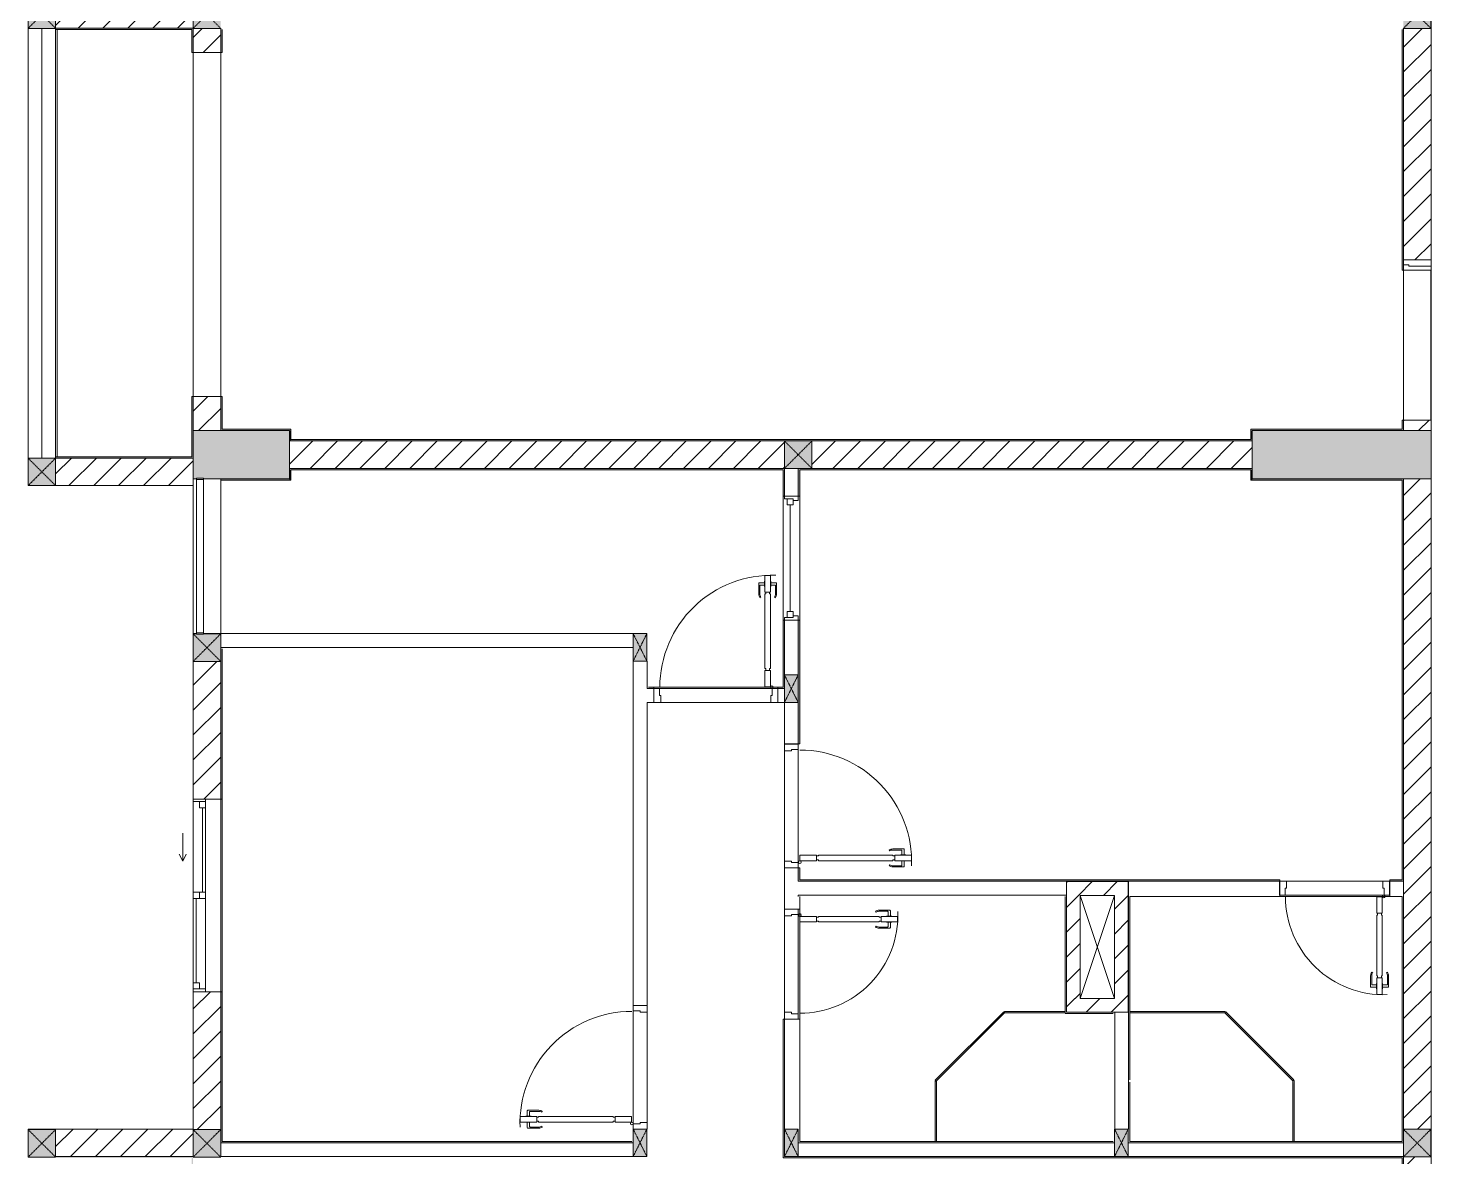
# Model space of a CAD drawing. Header units: millimetres. Extents: x 32270 to 221883, y 3811 to 78637.
# Drawn here: x 200781 to 210981, y 56634 to 64837 of the extents above; entities that cross this region are included whole.
import ezdxf

# ---------------------------------------------------------------- set-up
doc = ezdxf.new("R2010")
doc.units = ezdxf.units.MM
doc.linetypes.add('IMPORT-Dash _2_', pattern=[6, 3, -3])
for name, color, linetype, lineweight in [('0-2', 130, 'Continuous', 9), ('A-DETL-GENF-6', 130, 'Continuous', 9), ('A-DOOR-2', 130, 'Continuous', 9), ('A-DOOR-FRAM-2', 130, 'Continuous', 9), ('A-FLOR-1', 130, 'Continuous', 9), ('A-FLOR-HRAL-5', 130, 'Continuous', 9), ('A-GLAZ-5', 130, 'Continuous', 9), ('A-GLAZ-CURT-4', 130, 'Continuous', 9), ('A-WALL-1', 130, 'Continuous', 9), ('A-WALL-PATT-3', 130, 'Continuous', 9), ('A_1404_dwg-1', 130, 'Continuous', 9), ('I-WALL', 130, 'Continuous', 9), ('I-WALL-1', 130, 'Continuous', 9), ('S-COLS-1', 130, 'Continuous', 9), ('S-COLS-10', 130, 'IMPORT-Dash _2_', 9), ('S-COLS-2', 130, 'Continuous', 9), ('S-COLS-4', 130, 'Continuous', 9), ('S-COLS-HDLN-2', 130, 'IMPORT-Dash _2_', 9)]:
    doc.layers.add(name, color=color, linetype=linetype, lineweight=lineweight)
pattern_1 = [(45, (0, 0), (-90.50967, 90.50967), [])]

# ---------------------------------------------------------------- blocks, each defined once
blk = doc.blocks.new('A_1404_dwg_NCV_TKTC_KET CAU_rvt-1-TKTC_MB HOÀN THIỆN SÀN TẦNG 3-4-4819833-KeyPlan-CH3A')
at = {"layer": 'S-COLS-1'}
for points in [[(108153, 61562), (108153, 61912), (107453, 61912), (107453, 61562), (107477, 61567), (107653, 61562)], [(116453, 61562), (116453, 61912), (115153, 61912), (115153, 61562), (116253, 61562)]]:
    blk.add_hatch(color=256, dxfattribs=at).paths.add_polyline_path(points)
at = {"layer": 'A-FLOR-1'}
for p, q in [((106253, 64835), (106253, 61714)), ((107452, 60438), (107452, 56835))]:
    blk.add_line(p, q, dxfattribs=at)
at = {"layer": 'S-COLS-2'}
for p, q in [((107653, 61912), (107453, 61912)), ((108153, 61637), (108153, 61837)), ((115153, 61837), (115153, 61637)), ((107453, 61712), (107453, 61562))]:
    blk.add_line(p, q, dxfattribs=at)
at = {"layer": 'S-COLS-2', "flags": 128}
blk.add_lwpolyline([(116253, 61562), (116453, 61562), (116453, 61912), (116253, 61912)], dxfattribs=at)
blk = doc.blocks.new('A_1404_dwg_DOOR_CW_01 CANH MO-PANEL KINH - DIW_01-900x2200-CỬA GỖ VÂN LAMINATE-553375-TKTC_MB HOÀN THIỆN SÀN TẦNG 3-4-4819841-KeyPlan-CH3A')
at = {"layer": 'A-DETL-GENF-6'}
for p, q in [((49615, 40124), (49615, 40203)), ((49658, 40207), (49619, 40207)), ((49658, 40190), (49627, 40190)), ((49702, 40207), (49741, 40207)), ((49702, 40190), (49733, 40190)), ((49745, 40124), (49745, 40203)), ((49623, 40186), (49623, 40124)), ((49623, 40098), (49629, 40103)), ((49736, 40098), (49730, 40103)), ((49737, 40186), (49737, 40124))]:
    blk.add_line(p, q, dxfattribs=at)
at = {"layer": 'A-DETL-GENF-6', "flags": 128}
for points in [[(49658, 40179), (49660, 40179), (49660, 40219), (49658, 40219)], [(49700, 40259), (49660, 40259), (49660, 40139), (49700, 40139)], [(49702, 40179), (49700, 40179), (49700, 40219), (49702, 40219)], [(49666, 39583), (49660, 39583), (49660, 40125), (49666, 40125), (49666, 40139), (49694, 40139), (49694, 40125), (49700, 40125), (49700, 39583), (49694, 39583), (49694, 39569), (49666, 39569)], [(49660, 39569), (49700, 39569), (49700, 39449), (49660, 39449)]]:
    blk.add_lwpolyline(points, close=True, dxfattribs=at)
at = {"layer": 'A-DETL-GENF-6'}
blk.add_circle((49710, 39447), 10, dxfattribs=at)
for centre, radius, start, end in [((49710, 39447), 814, 88, 180), ((49619, 40203), 4, 90, 180), ((49627, 40186), 4, 90, 180), ((49733, 40186), 4, 0, 90), ((49741, 40203), 4, 0, 90), ((49660, 40124), 45, 180, 215), ((49660, 40124), 37, 180, 215), ((49700, 40124), 37, 325, 0), ((49700, 40124), 45, 325, 0)]:
    blk.add_arc(centre, radius, start, end, dxfattribs=at)
at = {"layer": 'A-DOOR-2'}
blk.add_line((49710, 39437), (49685, 39437), dxfattribs=at)
at = {"layer": 'A-DOOR-2', "flags": 128}
for points in [[(48853, 39337), (48853, 39437), (48893, 39437), (48893, 39387), (48903, 39387), (48903, 39337)], [(49703, 39337), (49703, 39387), (49713, 39387), (49713, 39437), (49753, 39437), (49753, 39337)]]:
    blk.add_lwpolyline(points, close=True, dxfattribs=at)
blk = doc.blocks.new('A_1404_dwg_DOOR_CW_01 CANH MO-PANEL KINH - DIG_02-800x2200-CỬA NHÔM KÍNH-V57-TKTC_MB HOÀN THIỆN SÀN TẦNG 3-4-4819848-KeyPlan-CH3A')
at = {"layer": 'A-DETL-GENF-6'}
for p, q in [((112414, 58419), (112418, 58413)), ((112440, 58427), (112519, 58427)), ((112502, 58419), (112440, 58419)), ((112506, 58384), (112506, 58415)), ((112523, 58384), (112523, 58423)), ((112414, 58305), (112418, 58312)), ((112502, 58305), (112440, 58305)), ((112440, 58297), (112519, 58297)), ((112506, 58340), (112506, 58309)), ((112523, 58340), (112523, 58301))]:
    blk.add_line(p, q, dxfattribs=at)
at = {"layer": 'A-DETL-GENF-6', "flags": 128}
for points in [[(111985, 58342), (111985, 58382), (111865, 58382), (111865, 58342)], [(111999, 58348), (111999, 58342), (112441, 58342), (112441, 58348), (112455, 58348), (112455, 58376), (112441, 58376), (112441, 58382), (111999, 58382), (111999, 58376), (111985, 58376), (111985, 58348)], [(112575, 58382), (112575, 58342), (112455, 58342), (112455, 58382)], [(112495, 58384), (112495, 58382), (112534, 58382), (112534, 58384)], [(112495, 58340), (112495, 58342), (112534, 58342), (112534, 58340)]]:
    blk.add_lwpolyline(points, close=True, dxfattribs=at)
at = {"layer": 'A-DETL-GENF-6'}
blk.add_circle((111863, 58392), 10, dxfattribs=at)
for centre, radius, start, end in [((111863, 58392), 714, 270, 2), ((112440, 58382), 45, 90, 125), ((112440, 58382), 37, 90, 125), ((112502, 58415), 4, 0, 90), ((112519, 58423), 4, 0, 90), ((112440, 58342), 45, 235, 270), ((112440, 58342), 37, 235, 270), ((112502, 58309), 4, 270, 0), ((112519, 58301), 4, 270, 0)]:
    blk.add_arc(centre, radius, start, end, dxfattribs=at)
at = {"layer": 'A-DOOR-2'}
blk.add_line((111853, 58392), (111853, 58367), dxfattribs=at)
at = {"layer": 'A-DOOR-2', "flags": 128}
for points in [[(111753, 58435), (111753, 58385), (111803, 58385), (111803, 58395), (111853, 58395), (111853, 58435)], [(111753, 57685), (111753, 57635), (111853, 57635), (111853, 57675), (111803, 57675), (111803, 57685)]]:
    blk.add_lwpolyline(points, close=True, dxfattribs=at)
blk = doc.blocks.new('A_1404_dwg_DOOR_CW_01 CANH MO-PANEL KINH - DIW_01-900x2200-CỬA GỖ VÂN LAMINATE-V58-TKTC_MB HOÀN THIỆN SÀN TẦNG 3-4-4819849-KeyPlan-CH3A')
at = {"layer": 'A-DETL-GENF-6'}
for p, q in [((109882, 56930), (109882, 56969)), ((109966, 56973), (109886, 56973)), ((109899, 56930), (109899, 56961)), ((109903, 56965), (109966, 56965)), ((109991, 56965), (109987, 56959)), ((109882, 56886), (109882, 56847)), ((109966, 56843), (109886, 56843)), ((109899, 56886), (109899, 56855)), ((109903, 56851), (109966, 56851)), ((109991, 56851), (109987, 56858))]:
    blk.add_line(p, q, dxfattribs=at)
at = {"layer": 'A-DETL-GENF-6', "flags": 128}
for points in [[(109831, 56888), (109831, 56928), (109951, 56928), (109951, 56888)], [(109910, 56930), (109910, 56928), (109871, 56928), (109871, 56930)], [(110507, 56922), (110507, 56928), (109965, 56928), (109965, 56922), (109951, 56922), (109951, 56894), (109965, 56894), (109965, 56888), (110507, 56888), (110507, 56894), (110521, 56894), (110521, 56922)], [(110521, 56928), (110521, 56888), (110641, 56888), (110641, 56928)], [(109910, 56886), (109910, 56888), (109871, 56888), (109871, 56886)]]:
    blk.add_lwpolyline(points, close=True, dxfattribs=at)
at = {"layer": 'A-DETL-GENF-6'}
blk.add_circle((110643, 56878), 10, dxfattribs=at)
for centre, radius, start, end in [((110643, 56878), 814, 90, 182), ((109886, 56969), 4, 90, 180), ((109903, 56961), 4, 90, 180), ((109966, 56928), 45, 55, 90), ((109966, 56928), 37, 55, 90), ((109886, 56847), 4, 180, 270), ((109903, 56855), 4, 180, 270), ((109966, 56888), 37, 270, 305), ((109966, 56888), 45, 270, 305)]:
    blk.add_arc(centre, radius, start, end, dxfattribs=at)
at = {"layer": 'A-DOOR-2'}
blk.add_line((110653, 56878), (110653, 56903), dxfattribs=at)
at = {"layer": 'A-DOOR-2', "flags": 128}
blk.add_lwpolyline([(110753, 57685), (110753, 57735), (110653, 57735), (110653, 57695), (110703, 57695), (110703, 57685)], close=True, dxfattribs=at)
blk.add_lwpolyline([(110753, 56837), (110753, 56885), (110703, 56885), (110703, 56875), (110653, 56875), (110653, 56837)], dxfattribs=at)
blk = doc.blocks.new('A_1404_dwg_M_Fixed - 900 x 1400-901190-TKTC_MB HOÀN THIỆN SÀN TẦNG 3-4-4819850-KeyPlan-CH3A')
at = {"layer": 'A-GLAZ-5'}
blk.add_line((111794, 60598), (111794, 61372), dxfattribs=at)
at = {"layer": 'A-GLAZ-5', "flags": 128}
for points in [[(111772, 61416), (111772, 61372), (111816, 61372), (111816, 61416), (111753, 61416), (111753, 61434)], [(111816, 61403), (111853, 61403), (111853, 61435)], [(111753, 60535), (111753, 60554), (111816, 60554), (111816, 60598), (111772, 60598), (111772, 60554)], [(111816, 60567), (111853, 60567), (111853, 60535)]]:
    blk.add_lwpolyline(points, dxfattribs=at)
blk = doc.blocks.new('A_1404_dwg_Railing - 50 x 10mm-901205-TKTC_MB HOÀN THIỆN SÀN TẦNG 3-4-4819861-KeyPlan-CH3A')
at = {"layer": 'A-FLOR-HRAL-5', "flags": 128}
blk.add_lwpolyline([(107527, 61567), (107477, 61567), (107477, 61557), (107527, 61557)], close=True, dxfattribs=at)
blk = doc.blocks.new('A_1404_dwg_Railing - 50 x 10mm-901205-TKTC_MB HOÀN THIỆN SÀN TẦNG 3-4-V132-KeyPlan-CH3A')
at = {"layer": 'A-FLOR-HRAL-5'}
for p, q in [((107477, 60432), (107527, 60432)), ((107527, 60435), (107527, 60442))]:
    blk.add_line(p, q, dxfattribs=at)
at = {"layer": 'A-FLOR-HRAL-5', "flags": 128}
blk.add_lwpolyline([(107527, 60442), (107477, 60442), (107477, 60432)], dxfattribs=at)
blk = doc.blocks.new('A_1404_dwg_Railing - Railing-883253-TKTC_MB HOÀN THIỆN SÀN TẦNG 3-4-4819862-KeyPlan-CH3A')
at = {"layer": 'A-FLOR-HRAL-5'}
for p, q in [((107477, 61557), (107477, 60442)), ((107527, 60442), (107527, 61557))]:
    blk.add_line(p, q, dxfattribs=at)
for name in ['A_1404_dwg_Railing - 50 x 10mm-901205-TKTC_MB HOÀN THIỆN SÀN TẦNG 3-4-4819861-KeyPlan-CH3A', 'A_1404_dwg_Railing - 50 x 10mm-901205-TKTC_MB HOÀN THIỆN SÀN TẦNG 3-4-V132-KeyPlan-CH3A']:
    blk.add_blockref(name, (0, 0))
blk = doc.blocks.new('A_1404_dwg_System Panel - Glazed-647900-TKTC_MB HOÀN THIỆN SÀN TẦNG 3-4-4819871-KeyPlan-CH3A')
at = {"layer": 'A-GLAZ-CURT-4'}
blk.add_hatch(color=256, dxfattribs=at).paths.add_polyline_path([(65502, 32532), (65943, 32532), (65943, 32542), (65500, 32537), (65500, 32532)])
blk.add_line((65943, 32542), (65500, 32542), dxfattribs=at)
at = {"layer": 'A-GLAZ-CURT-4', "flags": 128}
blk.add_lwpolyline([(65502, 32532), (65943, 32532), (65943, 32542)], dxfattribs=at)
blk = doc.blocks.new('A_1404_dwg_System Panel - Glazed-579379-TKTC_MB HOÀN THIỆN SÀN TẦNG 3-4-4819872-KeyPlan-CH3A')
at = {"layer": 'A-GLAZ-CURT-4'}
blk.add_hatch(color=256, dxfattribs=at).paths.add_polyline_path([(65008, 32038), (65504, 32533), (65496, 32540), (65004, 32041)])
blk.add_line((65496, 32540), (65001, 32045), dxfattribs=at)
at = {"layer": 'A-GLAZ-CURT-4', "flags": 128}
blk.add_lwpolyline([(65009, 32039), (65504, 32533), (65496, 32540)], dxfattribs=at)
blk = doc.blocks.new('A_1404_dwg_System Panel - Glazed-901199-TKTC_MB HOÀN THIỆN SÀN TẦNG 3-4-4819873-KeyPlan-CH3A')
at = {"layer": 'A-GLAZ-CURT-4'}
blk.add_hatch(color=256, dxfattribs=at).paths.add_polyline_path([(64999, 31347), (65009, 31347), (65009, 32041), (64999, 32041)])
at = {"layer": 'A-GLAZ-CURT-4', "flags": 128}
blk.add_lwpolyline([(64999, 32041), (64999, 31347), (65009, 31347), (65009, 32041)], close=True, dxfattribs=at)
blk = doc.blocks.new('A_1404_dwg_System Panel - Glazed-901200-TKTC_MB HOÀN THIỆN SÀN TẦNG 3-4-4819874-KeyPlan-CH3A')
at = {"layer": 'A-GLAZ-CURT-4'}
blk.add_hatch(color=256, dxfattribs=at).paths.add_polyline_path([(65506, 29932), (65943, 29932), (65943, 29942), (65502, 29937), (65502, 29932)])
blk.add_line((65943, 29942), (65504, 29942), dxfattribs=at)
at = {"layer": 'A-GLAZ-CURT-4', "flags": 128}
blk.add_lwpolyline([(65502, 29932), (65943, 29932), (65943, 29942)], dxfattribs=at)
blk = doc.blocks.new('A_1404_dwg_System Panel - Glazed-579637-TKTC_MB HOÀN THIỆN SÀN TẦNG 3-4-4819875-KeyPlan-CH3A')
at = {"layer": 'A-GLAZ-CURT-4'}
blk.add_hatch(color=256, dxfattribs=at).paths.add_polyline_path([(65499, 29933), (65506, 29940), (65004, 30435), (65001, 30431), (65009, 30423)])
blk.add_line((65506, 29940), (65009, 30437), dxfattribs=at)
at = {"layer": 'A-GLAZ-CURT-4', "flags": 128}
blk.add_lwpolyline([(65001, 30431), (65499, 29933), (65506, 29940)], dxfattribs=at)
blk = doc.blocks.new('A_1404_dwg_System Panel - Glazed-901201-TKTC_MB HOÀN THIỆN SÀN TẦNG 3-4-4819876-KeyPlan-CH3A')
at = {"layer": 'A-GLAZ-CURT-4'}
blk.add_hatch(color=256, dxfattribs=at).paths.add_polyline_path([(65009, 30435), (65009, 30877), (64999, 30877), (64999, 30435)])
at = {"layer": 'A-GLAZ-CURT-4', "flags": 128}
blk.add_lwpolyline([(65009, 30435), (65009, 30877), (64999, 30877), (64999, 30435)], close=True, dxfattribs=at)
blk = doc.blocks.new('A_1404_dwg_G1_SOF - BO TRU - 100x200-745959-TKTC_MB HOÀN THIỆN SÀN TẦNG 3-4-4819847-KeyPlan-CH3A')
at = {"layer": 'S-COLS-1'}
blk.add_hatch(color=256, dxfattribs=at).paths.add_polyline_path([(110953, 40037), (111053, 40037), (111053, 40237), (110953, 40237)])
at = {"layer": 'S-COLS-1', "flags": 128}
blk.add_lwpolyline([(110953, 40037), (111053, 40037), (111053, 40237), (110953, 40237)], close=True, dxfattribs=at)
at = {"layer": 'S-COLS-HDLN-2'}
for p, q in [((110953, 40037), (111053, 40237)), ((111053, 40037), (110953, 40237))]:
    blk.add_line(p, q, dxfattribs=at)
blk = doc.blocks.new('A_1404_dwg_DOOR_CW_01 CANH MO-PANEL KINH - DIG_01-900x2200-CỬA NHÔM KÍNH-901215-TKTC_MB HOÀN THIỆN SÀN TẦNG 3-4-4819898-KeyPlan-CH3A')
at = {"layer": 'A-DETL-GENF-6'}
for p, q in [((37865, 68824), (37865, 68903)), ((37908, 68907), (37869, 68907)), ((37873, 68886), (37873, 68824)), ((37908, 68890), (37877, 68890)), ((37952, 68907), (37991, 68907)), ((37952, 68890), (37983, 68890)), ((37987, 68886), (37987, 68824)), ((37995, 68824), (37995, 68903)), ((37873, 68798), (37879, 68803)), ((37986, 68798), (37980, 68803))]:
    blk.add_line(p, q, dxfattribs=at)
at = {"layer": 'A-DETL-GENF-6', "flags": 128}
for points in [[(37950, 68959), (37910, 68959), (37910, 68839), (37950, 68839)], [(37908, 68879), (37910, 68879), (37910, 68919), (37908, 68919)], [(37952, 68879), (37950, 68879), (37950, 68919), (37952, 68919)], [(37916, 68283), (37910, 68283), (37910, 68825), (37916, 68825), (37916, 68839), (37944, 68839), (37944, 68825), (37950, 68825), (37950, 68283), (37944, 68283), (37944, 68269), (37916, 68269)], [(37910, 68269), (37950, 68269), (37950, 68149), (37910, 68149)]]:
    blk.add_lwpolyline(points, close=True, dxfattribs=at)
at = {"layer": 'A-DETL-GENF-6'}
blk.add_circle((37960, 68147), 10, dxfattribs=at)
for centre, radius, start, end in [((37960, 68147), 814, 88, 180), ((37869, 68903), 4, 90, 180), ((37877, 68886), 4, 90, 180), ((37983, 68886), 4, 0, 90), ((37991, 68903), 4, 0, 90), ((37910, 68824), 45, 180, 215), ((37910, 68824), 37, 180, 215), ((37950, 68824), 37, 325, 0), ((37950, 68824), 45, 325, 0)]:
    blk.add_arc(centre, radius, start, end, dxfattribs=at)
at = {"layer": 'A-DOOR-2'}
blk.add_line((37960, 68137), (37935, 68137), dxfattribs=at)
at = {"layer": 'A-DOOR-2', "flags": 128}
for points in [[(37103, 68037), (37103, 68137), (37143, 68137), (37143, 68087), (37153, 68087), (37153, 68037)], [(37953, 68037), (37953, 68087), (37963, 68087), (37963, 68137), (38003, 68137), (38003, 68037)]]:
    blk.add_lwpolyline(points, close=True, dxfattribs=at)
blk = doc.blocks.new('A_1404_dwg_Railing - Railing-916011-TKTC_MB HOÀN THIỆN SÀN TẦNG 3-4-4819923-KeyPlan-CH3A')
at = {"layer": 'A-FLOR-HRAL-5', "flags": 128}
for points in [[(111743, 56637), (111743, 57635), (111753, 57635)], [(116253, 54952), (116253, 54877), (116243, 54877), (116243, 54952)]]:
    blk.add_lwpolyline(points, dxfattribs=at)
blk = doc.blocks.new('A_1404_dwg_NCV_TKTC_TANG 3 - 4_rvt-1-TKTC_MB HOÀN THIỆN SÀN TẦNG 3-4-4819943-KeyPlan-CH3A')
at = {"layer": 'A-WALL-PATT-3'}
for points in [[(107443, 64827), (107443, 64837), (106453, 64835), (106453, 64827)], [(108153, 61912), (108163, 61912), (108163, 61922), (107663, 61922), (107663, 61912)], [(116243, 61912), (116243, 61922), (115143, 61922), (115143, 61912), (115629, 61912)], [(108163, 61837), (108163, 61912), (108153, 61912), (108153, 61837)], [(115153, 61837), (115153, 61847), (108163, 61847), (108163, 61837), (115143, 61837)], [(115153, 61847), (115153, 61912), (115143, 61912), (115143, 61847)], [(107443, 61712), (107443, 61722), (106453, 61722), (106453, 61712)], [(111752, 61627), (111753, 61627), (111752, 61637), (108153, 61637), (108153, 61627), (111743, 61627)], [(108153, 61552), (108163, 61552), (108163, 61627), (108153, 61627), (108153, 61562)], [(111863, 61627), (115153, 61627), (115153, 61637), (111853, 61637), (111853, 61627)], [(115143, 61552), (115153, 61552), (115153, 61627), (115143, 61627), (115143, 61562)], [(108153, 61552), (108153, 61562), (107653, 61562), (107653, 61552)], [(115153, 61552), (116243, 61552), (116243, 61562), (115153, 61562)], [(116253, 58647), (116253, 61562), (116243, 61562), (116243, 58647)], [(110653, 56737), (110653, 56747), (107663, 56747), (107663, 56737), (109766, 56737)], [(107443, 56627), (107443, 56637), (106453, 56633), (106453, 56627)], [(116243, 56627), (116243, 56637), (111743, 56637), (111743, 56627), (115629, 56627)]]:
    blk.add_hatch(color=256, dxfattribs=at).paths.add_polyline_path(points)
h = blk.add_hatch(color=256, dxfattribs=at)
h.paths.add_polyline_path([(107453, 61712), (107453, 62160), (107443, 62160), (107443, 61712)])
h.paths.add_polyline_path([(107453, 64660), (107453, 64837), (107443, 64835), (107443, 64660)])
h = blk.add_hatch(color=256, dxfattribs=at)
h.paths.add_polyline_path([(107653, 61912), (107663, 61912), (107663, 62160), (107653, 62160), (107653, 61922)])
h.paths.add_polyline_path([(107663, 64660), (107663, 64827), (107653, 64827), (107653, 64660)])
h = blk.add_hatch(color=256, dxfattribs=at)
h.paths.add_polyline_path([(116243, 61912), (116253, 61912), (116253, 61989), (116243, 61989), (116243, 61922)])
h.paths.add_polyline_path([(116253, 63079), (116253, 64837), (116243, 64835), (116243, 63079)])
h = blk.add_hatch(color=256, dxfattribs=at)
h.paths.add_polyline_path([(111753, 60047), (111753, 60535), (111743, 60535), (111743, 60047)])
h.paths.add_polyline_path([(111743, 61435), (111753, 61435), (111753, 61627), (111743, 61627), (111743, 61578)])
h = blk.add_hatch(color=256, dxfattribs=at)
h.paths.add_polyline_path([(111863, 58647), (111863, 58735), (111853, 58735), (111853, 58647)])
h.paths.add_polyline_path([(111853, 59635), (111863, 59635), (111863, 60535), (111853, 60535), (111853, 59937)])
h.paths.add_polyline_path([(111863, 61435), (111863, 61627), (111853, 61627), (111853, 61435)])
h = blk.add_hatch(color=256, dxfattribs=at)
h.paths.add_polyline_path([(107653, 56737), (107663, 56737), (107663, 57835), (107653, 57835), (107653, 56747)])
h.paths.add_polyline_path([(107663, 59235), (107663, 60327), (107653, 60327), (107653, 59235)])
h = blk.add_hatch(color=256, dxfattribs=at)
h.paths.add_polyline_path([(110763, 60037), (110803, 60037), (110803, 60047), (110763, 60047)])
h.paths.add_polyline_path([(111753, 60037), (111753, 60047), (111703, 60047), (111703, 60037)])
h = blk.add_hatch(color=256, dxfattribs=at)
h.paths.add_polyline_path([(116153, 58637), (116253, 58637), (116253, 58647), (116153, 58647)])
h.paths.add_polyline_path([(115353, 58637), (115353, 58647), (111853, 58647), (111853, 58637), (111863, 58637)])
h = blk.add_hatch(color=256, dxfattribs=at)
h.paths.add_polyline_path([(107453, 53512), (107453, 53960), (107443, 53960), (107443, 53512)])
h.paths.add_polyline_path([(107453, 56460), (107453, 56637), (107443, 56633), (107443, 56460)])
h = blk.add_hatch(color=256, dxfattribs=at)
h.paths.add_polyline_path([(116253, 53712), (116253, 53862), (116243, 53862), (116243, 53712)])
h.paths.add_polyline_path([(116243, 54952), (116253, 54952), (116253, 56637), (116243, 56637), (116243, 56627)])
at = {"layer": 'A-FLOR-1'}
for p, q in [((107653, 64835), (107653, 64827)), ((107653, 64660), (107653, 62160)), ((108153, 61912), (108153, 61837)), ((107653, 60337), (107653, 60327)), ((111663, 60037), (110843, 60037)), ((111753, 58785), (111753, 59585)), ((111853, 59595), (111853, 58775)), ((113803, 58527), (113803, 58537)), ((115393, 58537), (116113, 58537)), ((111853, 57675), (111853, 58395)), ((110653, 56875), (110653, 57695)), ((110753, 57685), (110753, 56885))]:
    blk.add_line(p, q, dxfattribs=at)
at = {"layer": 'A-FLOR-1', "flags": 128}
for points in [[(107453, 64660), (107453, 62160), (107653, 62160), (107653, 64660)], [(111653, 59937), (110853, 59937)], [(115403, 58637), (116103, 58637)], [(111753, 57685), (111753, 58385)]]:
    blk.add_lwpolyline(points, close=True, dxfattribs=at)
for points in [[(116253, 61989), (116452, 61989), (116452, 63079), (116253, 63079), (116253, 61989), (116253, 63079)], [(114153, 57685), (114153, 57687), (114143, 57687)]]:
    blk.add_lwpolyline(points, dxfattribs=at)
at = {"layer": 'A-WALL-1'}
for p, q in [((111853, 61637), (111753, 61637)), ((111753, 61637), (111753, 61627)), ((111753, 61627), (111753, 61435)), ((111853, 61627), (111853, 61637)), ((111853, 61435), (111853, 61627)), ((107527, 61562), (107653, 61562)), ((111753, 61435), (111853, 61435)), ((111853, 60535), (111753, 60535)), ((111753, 60535), (111753, 60137)), ((111853, 60137), (111853, 60535)), ((110653, 60437), (107653, 60437)), ((107653, 60435), (107653, 60337)), ((107653, 60337), (110653, 60337)), ((110653, 60237), (110653, 57735)), ((110803, 60037), (110763, 60037)), ((110803, 59937), (110803, 60037)), ((111703, 60037), (111703, 59937)), ((111753, 60037), (111703, 60037)), ((110753, 59927), (110753, 59937)), ((110753, 59937), (110803, 59937)), ((110753, 57735), (110753, 59927)), ((111653, 59937), (110853, 59937)), ((111703, 59937), (111743, 59937)), ((111743, 59937), (111753, 59937)), ((111753, 59937), (111753, 59635)), ((111853, 59635), (111853, 59937)), ((111753, 59635), (111853, 59635)), ((111753, 58785), (111753, 59585)), ((111853, 59595), (111853, 58775)), ((111853, 58735), (111753, 58735)), ((111753, 58735), (111753, 58435)), ((111853, 58647), (111853, 58735)), ((114253, 58637), (114253, 58537)), ((115353, 58637), (114253, 58637)), ((115353, 58537), (115353, 58637)), ((115403, 58637), (116103, 58637)), ((116153, 58637), (116153, 58537)), ((116253, 58637), (116153, 58637)), ((116253, 58537), (116253, 58637)), ((111753, 58435), (111853, 58435)), ((111753, 57685), (111753, 58385)), ((110653, 57735), (110753, 57735)), ((110653, 56875), (110653, 57695)), ((110753, 57685), (110753, 56885)), ((111853, 57635), (111753, 57635)), ((111753, 57635), (111753, 56837)), ((107653, 56737), (107653, 56637)), ((110653, 56737), (107653, 56737)), ((114153, 56737), (111853, 56737)), ((107653, 56637), (110653, 56637)), ((111853, 56637), (114153, 56637))]:
    blk.add_line(p, q, dxfattribs=at)
at = {"layer": 'A-WALL-1', "flags": 128}
for points in [[(107477, 60437), (107453, 60437), (107453, 61562), (107477, 61562)], [(107653, 61552), (107653, 60437), (107527, 60437)], [(110763, 60037), (110753, 60037), (110753, 60237)], [(111853, 58527), (111853, 58537), (113803, 58537), (113803, 58637), (111853, 58637), (111853, 58647)], [(114253, 56837), (114253, 57685), (114153, 57685), (114153, 56837)], [(114253, 56637), (116252, 56637), (116252, 56737), (114253, 56737)]]:
    blk.add_lwpolyline(points, dxfattribs=at)
at = {"layer": 'I-WALL'}
for p, q in [((106453, 61722), (106453, 64827)), ((106463, 64827), (106463, 61722)), ((111753, 61435), (111753, 61627)), ((111853, 61627), (111853, 61435)), ((111743, 60535), (111743, 61435)), ((111863, 61435), (111863, 60535)), ((111753, 60137), (111753, 60535)), ((111853, 60535), (111853, 60137)), ((110763, 60037), (110803, 60037)), ((110803, 60047), (111703, 60047)), ((111703, 60037), (111753, 60037)), ((111853, 59937), (111853, 59635)), ((107653, 57835), (107653, 59235)), ((107663, 59235), (107663, 57835)), ((111853, 58735), (111853, 58647)), ((114253, 58637), (115353, 58637)), ((116153, 58637), (116253, 58637)), ((116153, 58527), (115353, 58527)), ((111863, 58435), (111863, 57635))]:
    blk.add_line(p, q, dxfattribs=at)
at = {"layer": 'I-WALL-1'}
for p, q in [((107453, 64837), (107443, 64837)), ((111752, 61837), (111952, 61837)), ((111952, 61637), (111853, 61637)), ((111853, 61637), (111853, 61627)), ((107653, 60327), (107653, 60235)), ((113793, 58527), (113793, 57690)), ((113793, 57690), (113793, 57680)), ((114263, 57680), (114263, 57690)), ((114263, 57194), (114263, 57680)), ((107653, 56833), (107653, 56737)), ((116253, 56737), (116253, 56835)), ((112857, 56747), (112847, 56747)), ((114143, 56747), (112857, 56747)), ((115458, 56747), (115448, 56747)), ((107443, 56637), (106453, 56637)), ((107453, 56637), (107443, 56637)), ((114153, 56637), (111853, 56637))]:
    blk.add_line(p, q, dxfattribs=at)
at = {"layer": 'I-WALL-1', "flags": 128}
for points in [[(107443, 64837), (106453, 64837), (106453, 64827), (107443, 64827), (107443, 64660), (107453, 64660), (107453, 64835)], [(107653, 64827), (107653, 64660), (107663, 64660), (107663, 64827)], [(116243, 64827), (116243, 63079), (116253, 63079), (116253, 64835)], [(115143, 61847), (108163, 61847), (108163, 61912), (108163, 61922), (107663, 61922), (107663, 62160), (107653, 62160), (107653, 61912), (107663, 61912), (108153, 61912), (108153, 61837), (108163, 61837), (111752, 61837)], [(111952, 61837), (115153, 61837), (115153, 61847), (115153, 61912), (116243, 61912), (116253, 61912), (116253, 61989), (116243, 61989), (116243, 61922), (115143, 61922), (115143, 61912), (115143, 61847)], [(111753, 61627), (111753, 61637), (108153, 61637), (108153, 61627), (108153, 61562), (107653, 61562), (107653, 61552), (108153, 61552), (108163, 61552), (108163, 61627), (111743, 61627), (111743, 61435), (111753, 61435)], [(111853, 61435), (111863, 61435), (111863, 61627), (115143, 61627), (115143, 61552), (115153, 61552), (116243, 61552), (116243, 58647), (116153, 58647), (116153, 58637)], [(116253, 58637), (116253, 58647), (116253, 61562), (116243, 61562), (115153, 61562), (115153, 61627), (115153, 61637), (111952, 61637)], [(111753, 60535), (111743, 60535), (111743, 60047), (111703, 60047), (111703, 60037)], [(111853, 59635), (111863, 59635), (111863, 60535), (111853, 60535)], [(107653, 60235), (107653, 59235), (107663, 59235), (107663, 60327)], [(110803, 60037), (110803, 60047), (110763, 60047)], [(115353, 58637), (115353, 58647), (111863, 58647), (111863, 58735), (111853, 58735)], [(111853, 58647), (111853, 58637), (114253, 58637)], [(111853, 58435), (111863, 58435), (111863, 58527)], [(114143, 57687), (113803, 57687), (113803, 58527)], [(114253, 58537), (114253, 58527), (114253, 56837)], [(114263, 57690), (114263, 58527), (115353, 58527), (115353, 58537)], [(116153, 58537), (116153, 58527), (116243, 58527), (116243, 56747), (115458, 56747)], [(116253, 56835), (116253, 58527), (116253, 58537)], [(110643, 56747), (107663, 56747), (107663, 57835), (107653, 57835), (107653, 56833)], [(112847, 56747), (111863, 56747), (111863, 57635), (111853, 57635)], [(113793, 57677), (113803, 57677), (114143, 57677)], [(115448, 56747), (114263, 56747), (114263, 57177)], [(107653, 56737), (107663, 56737), (110653, 56737)], [(111853, 56737), (111863, 56737), (114153, 56737)], [(114253, 56737), (114263, 56737), (116243, 56737), (116253, 56737)], [(111743, 56637), (111743, 56627), (116243, 56627), (116243, 54952), (116253, 54952), (116253, 56635)], [(116253, 56637), (116243, 56637), (114253, 56637)]]:
    blk.add_lwpolyline(points, dxfattribs=at)
blk.add_lwpolyline([(106453, 61712), (107443, 61712), (107453, 61712), (107453, 62160), (107443, 62160), (107443, 61722), (106453, 61722)], close=True, dxfattribs=at)
for name, p in [('A_1404_dwg_Railing - Railing-883253-TKTC_MB HOÀN THIỆN SÀN TẦNG 3-4-4819862-KeyPlan-CH3A', (0, 0)), ('A_1404_dwg_M_Fixed - 900 x 1400-901190-TKTC_MB HOÀN THIỆN SÀN TẦNG 3-4-4819850-KeyPlan-CH3A', (0, 0)), ('A_1404_dwg_DOOR_CW_01 CANH MO-PANEL KINH - DIG_01-900x2200-CỬA NHÔM KÍNH-901215-TKTC_MB HOÀN THIỆN SÀN TẦNG 3-4-4819898-KeyPlan-CH3A', (73700, -8100)), ('A_1404_dwg_DOOR_CW_01 CANH MO-PANEL KINH - DIG_02-800x2200-CỬA NHÔM KÍNH-V57-TKTC_MB HOÀN THIỆN SÀN TẦNG 3-4-4819848-KeyPlan-CH3A', (0, 0)), ('A_1404_dwg_DOOR_CW_01 CANH MO-PANEL KINH - DIW_01-900x2200-CỬA GỖ VÂN LAMINATE-V58-TKTC_MB HOÀN THIỆN SÀN TẦNG 3-4-4819849-KeyPlan-CH3A', (0, 0)), ('A_1404_dwg_Railing - Railing-916011-TKTC_MB HOÀN THIỆN SÀN TẦNG 3-4-4819923-KeyPlan-CH3A', (0, 0))]:
    blk.add_blockref(name, p)
for name, p, rotation in [('A_1404_dwg_G1_SOF - BO TRU - 100x200-745959-TKTC_MB HOÀN THIỆN SÀN TẦNG 3-4-4819847-KeyPlan-CH3A', (221705, 100474), 180), ('A_1404_dwg_G1_SOF - BO TRU - 100x200-745959-TKTC_MB HOÀN THIỆN SÀN TẦNG 3-4-4819847-KeyPlan-CH3A', (222805, 100174), 180), ('A_1404_dwg_DOOR_CW_01 CANH MO-PANEL KINH - DIW_01-900x2200-CỬA GỖ VÂN LAMINATE-553375-TKTC_MB HOÀN THIỆN SÀN TẦNG 3-4-4819841-KeyPlan-CH3A', (72416, 108487), 270), ('A_1404_dwg_DOOR_CW_01 CANH MO-PANEL KINH - DIG_02-800x2200-CỬA NHÔM KÍNH-V57-TKTC_MB HOÀN THIỆN SÀN TẦNG 3-4-4819848-KeyPlan-CH3A', (57717, 170390), 270), ('A_1404_dwg_System Panel - Glazed-579637-TKTC_MB HOÀN THIỆN SÀN TẦNG 3-4-4819875-KeyPlan-CH3A', (82916, 122690), 269.9999999999992), ('A_1404_dwg_System Panel - Glazed-901201-TKTC_MB HOÀN THIỆN SÀN TẦNG 3-4-4819876-KeyPlan-CH3A', (82916, 122690), 270), ('A_1404_dwg_System Panel - Glazed-901199-TKTC_MB HOÀN THIỆN SÀN TẦNG 3-4-4819873-KeyPlan-CH3A', (82916, 122690), 270), ('A_1404_dwg_System Panel - Glazed-579379-TKTC_MB HOÀN THIỆN SÀN TẦNG 3-4-4819872-KeyPlan-CH3A', (82916, 122690), 269.9999999999992), ('A_1404_dwg_System Panel - Glazed-901200-TKTC_MB HOÀN THIỆN SÀN TẦNG 3-4-4819874-KeyPlan-CH3A', (82916, 122690), 270), ('A_1404_dwg_System Panel - Glazed-647900-TKTC_MB HOÀN THIỆN SÀN TẦNG 3-4-4819871-KeyPlan-CH3A', (82916, 122690), 270), ('A_1404_dwg_G1_SOF - BO TRU - 100x200-745959-TKTC_MB HOÀN THIỆN SÀN TẦNG 3-4-4819847-KeyPlan-CH3A', (221705, 96874), 180), ('A_1404_dwg_G1_SOF - BO TRU - 100x200-745959-TKTC_MB HOÀN THIỆN SÀN TẦNG 3-4-4819847-KeyPlan-CH3A', (222805, 96874), 180), ('A_1404_dwg_G1_SOF - BO TRU - 100x200-745959-TKTC_MB HOÀN THIỆN SÀN TẦNG 3-4-4819847-KeyPlan-CH3A', (225205, 96874), 180)]:
    blk.add_blockref(name, p, dxfattribs=dict(rotation=rotation))
blk = doc.blocks.new('A_1404_dwg_1_FAMILY RVT - W01-WxH 1400x1400xmm-389822-TKTC_MB HOÀN THIỆN SÀN TẦNG 3-4-4819949-KeyPlan-CH3A')
at = {"layer": 'A-GLAZ-5'}
for p, q in [((49052, 78237), (49052, 78037)), ((49072, 78237), (49072, 78148)), ((49730, 78237), (49775, 78237)), ((50001, 78313), (50204, 78313)), ((50433, 78237), (50433, 78148)), ((49116, 78215), (49730, 78215)), ((49775, 78192), (49730, 78192)), ((49775, 78170), (50389, 78170))]:
    blk.add_line(p, q, dxfattribs=at)
at = {"layer": 'A-GLAZ-5', "flags": 128}
for points in [[(50052, 78339), (50001, 78313), (50052, 78288)], [(50452, 78037), (50452, 78237), (49052, 78237), (49116, 78237)], [(49730, 78148), (49730, 78237), (49116, 78237), (49116, 78192), (49072, 78192)], [(49775, 78148), (49775, 78237), (50433, 78237), (50452, 78237)], [(49052, 78148), (49072, 78148), (49730, 78148), (49775, 78148), (50389, 78148), (50452, 78148)], [(50433, 78192), (50389, 78192), (50389, 78148)]]:
    blk.add_lwpolyline(points, dxfattribs=at)
blk = doc.blocks.new('A_1404_dwg_FD_05 - FD_05-1000x2200mm-835433-TKTC_MB HOÀN THIỆN SÀN TẦNG 3-4-4819961-KeyPlan-CH3A')
at = {"layer": 'A-DOOR-FRAM-2'}
blk.add_line((116453, 53907), (116453, 53862), dxfattribs=at)
at = {"layer": 'A-DOOR-FRAM-2', "flags": 128}
blk.add_lwpolyline([(116253, 54952), (116453, 54952), (116453, 54907), (116293, 54907), (116293, 54917), (116253, 54917)], dxfattribs=at)
blk = doc.blocks.new('A_1404_dwg_G1_SOF - BO TRU - 200x200-V41-TKTC_MB HOÀN THIỆN SÀN TẦNG 3-4-4820021-KeyPlan-CH3A')
at = {"layer": 'S-COLS-10'}
blk.add_hatch(color=256, dxfattribs=at).paths.add_polyline_path([(111952, 61637), (111952, 61837), (111752, 61837), (111753, 61637)])
at = {"layer": 'S-COLS-4'}
for p, q in [((111752, 61637), (111752, 61837)), ((111952, 61837), (111952, 61637))]:
    blk.add_line(p, q, dxfattribs=at)
at = {"layer": 'S-COLS-HDLN-2'}
for p, q in [((111752, 61837), (111952, 61637)), ((111952, 61837), (111752, 61637))]:
    blk.add_line(p, q, dxfattribs=at)
blk = doc.blocks.new('A_1404_dwg_G1_SOF - BO TRU - 200x200-V47-TKTC_MB HOÀN THIỆN SÀN TẦNG 3-4-4820027-KeyPlan-CH3A')
at = {"layer": 'S-COLS-10'}
blk.add_hatch(color=256, dxfattribs=at).paths.add_polyline_path([(116452, 56635), (116452, 56835), (116253, 56835), (116253, 56635)])
at = {"layer": 'S-COLS-4'}
blk.add_line((116252, 56637), (116252, 56737), dxfattribs=at)
at = {"layer": 'S-COLS-4', "flags": 128}
blk.add_lwpolyline([(116253, 56835), (116452, 56835), (116452, 56635), (116253, 56635)], dxfattribs=at)
at = {"layer": 'S-COLS-HDLN-2'}
for p, q in [((116253, 56835), (116452, 56635)), ((116452, 56835), (116253, 56635))]:
    blk.add_line(p, q, dxfattribs=at)
blk = doc.blocks.new('A_1404_dwg_G1_SOF - BO TRU - 200x200-V48-TKTC_MB HOÀN THIỆN SÀN TẦNG 3-4-4820028-KeyPlan-CH3A')
at = {"layer": 'S-COLS-10'}
blk.add_hatch(color=256, dxfattribs=at).paths.add_polyline_path([(116287, 64835), (116452, 64837), (116452, 65035), (116253, 65035), (116253, 64835)])
at = {"layer": 'S-COLS-4', "flags": 128}
blk.add_lwpolyline([(116253, 65035), (116452, 65035), (116452, 64835), (116253, 64835)], dxfattribs=at)
at = {"layer": 'S-COLS-HDLN-2'}
for p, q in [((116253, 65035), (116452, 64835)), ((116452, 65035), (116253, 64835))]:
    blk.add_line(p, q, dxfattribs=at)
blk = doc.blocks.new('A_1404_dwg_G1_SOF - BO TRU - 200x200-V50-TKTC_MB HOÀN THIỆN SÀN TẦNG 3-4-4820030-KeyPlan-CH3A')
at = {"layer": 'S-COLS-10'}
blk.add_hatch(color=256, dxfattribs=at).paths.add_polyline_path([(106253, 56633), (106453, 56633), (106453, 56833), (106253, 56833)])
at = {"layer": 'S-COLS-4', "flags": 128}
blk.add_lwpolyline([(106453, 56633), (106253, 56633), (106253, 56833), (106453, 56833), (106453, 56637)], dxfattribs=at)
at = {"layer": 'S-COLS-HDLN-2'}
for p, q in [((106253, 56833), (106453, 56633)), ((106453, 56833), (106253, 56633))]:
    blk.add_line(p, q, dxfattribs=at)
blk = doc.blocks.new('A_1404_dwg_G1_SOF - BO TRU - 200x200-V42-TKTC_MB HOÀN THIỆN SÀN TẦNG 3-4-4820022-KeyPlan-CH3A')
at = {"layer": 'S-COLS-10'}
blk.add_hatch(color=256, dxfattribs=at).paths.add_polyline_path([(118853, 37037), (119053, 37037), (119053, 37237), (118853, 37237)])
at = {"layer": 'S-COLS-4', "flags": 128}
blk.add_lwpolyline([(119053, 37237), (119053, 37037), (118853, 37037), (118853, 37237)], close=True, dxfattribs=at)
at = {"layer": 'S-COLS-HDLN-2'}
for p, q in [((118853, 37237), (119053, 37037)), ((119053, 37237), (118853, 37037))]:
    blk.add_line(p, q, dxfattribs=at)
blk = doc.blocks.new('A_1404_dwg_G1_SOF - BO TRU - 200x200-V51-TKTC_MB HOÀN THIỆN SÀN TẦNG 3-4-4820031-KeyPlan-CH3A')
at = {"layer": 'S-COLS-10'}
blk.add_hatch(color=256, dxfattribs=at).paths.add_polyline_path([(106253, 64835), (106453, 64837), (106453, 65035), (106253, 65035)])
at = {"layer": 'S-COLS-4', "flags": 128}
blk.add_lwpolyline([(106453, 64835), (106253, 64835), (106253, 65035), (106453, 65035), (106453, 64837)], dxfattribs=at)
at = {"layer": 'S-COLS-HDLN-2'}
for p, q in [((106253, 65035), (106453, 64835)), ((106453, 65035), (106253, 64835))]:
    blk.add_line(p, q, dxfattribs=at)
blk = doc.blocks.new('A_1404_dwg_G1_SOF - BO TRU - 200x200-V55-TKTC_MB HOÀN THIỆN SÀN TẦNG 3-4-4820035-KeyPlan-CH3A')
at = {"layer": 'S-COLS-10'}
blk.add_hatch(color=256, dxfattribs=at).paths.add_polyline_path([(107453, 60235), (107653, 60235), (107653, 60435), (107453, 60435)])
at = {"layer": 'S-COLS-4'}
blk.add_line((107527, 60435), (107653, 60435), dxfattribs=at)
at = {"layer": 'S-COLS-4', "flags": 128}
blk.add_lwpolyline([(107653, 60235), (107453, 60235), (107453, 60435), (107477, 60435)], dxfattribs=at)
at = {"layer": 'S-COLS-HDLN-2'}
for p, q in [((107453, 60435), (107653, 60235)), ((107653, 60435), (107453, 60235))]:
    blk.add_line(p, q, dxfattribs=at)
blk = doc.blocks.new('A_1404_dwg_G1_SOF - BO TRU - 200x200-V117-TKTC_MB HOÀN THIỆN SÀN TẦNG 3-4-4820039-KeyPlan-CH3A')
at = {"layer": 'S-COLS-10'}
blk.add_hatch(color=256, dxfattribs=at).paths.add_polyline_path([(107453, 56633), (107653, 56633), (107653, 56833), (107453, 56833)])
at = {"layer": 'S-COLS-4'}
blk.add_line((107653, 56633), (107453, 56633), dxfattribs=at)
at = {"layer": 'S-COLS-4', "flags": 128}
blk.add_lwpolyline([(107453, 56637), (107453, 56833), (107653, 56833)], dxfattribs=at)
at = {"layer": 'S-COLS-HDLN-2'}
for p, q in [((107453, 56833), (107653, 56633)), ((107653, 56833), (107453, 56633))]:
    blk.add_line(p, q, dxfattribs=at)
blk = doc.blocks.new('A_1404_dwg_G1_SOF - BO TRU - 200x200-V118-TKTC_MB HOÀN THIỆN SÀN TẦNG 3-4-4820040-KeyPlan-CH3A')
at = {"layer": 'S-COLS-10'}
blk.add_hatch(color=256, dxfattribs=at).paths.add_polyline_path([(107653, 64835), (107653, 65035), (107453, 65035), (107453, 64835)])
at = {"layer": 'S-COLS-4'}
blk.add_line((107653, 64835), (107453, 64835), dxfattribs=at)
at = {"layer": 'S-COLS-4', "flags": 128}
blk.add_lwpolyline([(107453, 64837), (107453, 65035), (107653, 65035)], dxfattribs=at)
at = {"layer": 'S-COLS-HDLN-2'}
for p, q in [((107453, 65035), (107653, 64835)), ((107653, 65035), (107453, 64835))]:
    blk.add_line(p, q, dxfattribs=at)
blk = doc.blocks.new('A_1404_dwg-4819832-KeyPlan-CH3A')
at = {"layer": 'A-WALL-PATT-3'}
h = blk.add_hatch(dxfattribs=at)
h.set_pattern_fill('FP_35', color=256, style=0, pattern_type=2)
h.set_pattern_definition(pattern_1)
h.paths.add_polyline_path([(116253, 61912), (116453, 61912), (116452, 61989), (116253, 61989)])
h.paths.add_polyline_path([(116452, 63152), (116453, 63152), (116453, 69762), (116253, 69762), (116253, 65035), (116452, 65035), (116452, 64835)])
h.paths.add_polyline_path([(116452, 63152), (116452, 64835), (116253, 64835), (116253, 63152), (116287, 63152)])
h = blk.add_hatch(dxfattribs=at)
h.set_pattern_fill('FP_35', color=256, style=0, pattern_type=2)
h.set_pattern_definition(pattern_1)
h.paths.add_polyline_path([(106453, 64837), (107453, 64837), (107453, 65035), (106453, 65035)])
h = blk.add_hatch(dxfattribs=at)
h.set_pattern_fill('FP_35', color=256, style=0, pattern_type=2)
h.set_pattern_definition(pattern_1)
h.paths.add_polyline_path([(107477, 61912), (107653, 61912), (107653, 62160), (107453, 62160), (107453, 61912)])
h.paths.add_polyline_path([(107453, 64660), (107653, 64660), (107653, 64835), (107453, 64835), (107453, 64827)])
h = blk.add_hatch(dxfattribs=at)
h.set_pattern_fill('FP_35', color=256, style=0, pattern_type=2)
h.set_pattern_definition(pattern_1)
h.paths.add_polyline_path([(115153, 61637), (115153, 61837), (111952, 61837), (111952, 61637)])
h.paths.add_polyline_path([(111752, 61637), (111752, 61837), (108153, 61837), (108153, 61637), (109766, 61637)])
h = blk.add_hatch(dxfattribs=at)
h.set_pattern_fill('FP_35', color=256, style=0, pattern_type=2)
h.set_pattern_definition(pattern_1)
h.paths.add_polyline_path([(107453, 61512), (107453, 61712), (106453, 61712), (106453, 61512)])
h = blk.add_hatch(dxfattribs=at)
h.set_pattern_fill('FP_35', color=256, style=0, pattern_type=2)
h.set_pattern_definition(pattern_1)
h.paths.add_polyline_path([(116253, 53712), (116453, 53712), (116452, 53787), (116253, 53787)])
h.paths.add_polyline_path([(116453, 54952), (116453, 61562), (116253, 61562), (116253, 56835), (116452, 56835), (116452, 56635)])
h.paths.add_polyline_path([(116253, 54952), (116453, 54952), (116452, 56635), (116253, 56635), (116253, 54952)])
h = blk.add_hatch(dxfattribs=at)
h.set_pattern_fill('FP_35', color=256, style=0, pattern_type=2)
h.set_pattern_definition(pattern_1)
h.paths.add_polyline_path([(107653, 56833), (107653, 57835), (107453, 57835), (107453, 56833)])
h.paths.add_polyline_path([(107453, 59235), (107653, 59235), (107653, 60235), (107453, 60235), (107453, 59235)])
h = blk.add_hatch(dxfattribs=at)
h.set_pattern_fill('FP_35', color=256, style=0, pattern_type=2)
h.set_pattern_definition(pattern_1)
h.paths.add_polyline_path([(113902, 58535), (114252, 58535), (114252, 58635), (113803, 58635), (113803, 58535)])
h = blk.add_hatch(dxfattribs=at)
h.set_pattern_fill('FP_35', color=256, style=0, pattern_type=2)
h.set_pattern_definition(pattern_1)
h.paths.add_polyline_path([(113803, 57785), (113902, 57787), (113902, 58535), (113803, 58535)])
h = blk.add_hatch(dxfattribs=at)
h.set_pattern_fill('FP_35', color=256, style=0, pattern_type=2)
h.set_pattern_definition(pattern_1)
h.paths.add_polyline_path([(114153, 57785), (114252, 57785), (114252, 58535), (114152, 58535), (114152, 57785)])
h = blk.add_hatch(dxfattribs=at)
h.set_pattern_fill('FP_35', color=256, style=0, pattern_type=2)
h.set_pattern_definition(pattern_1)
h.paths.add_polyline_path([(114252, 57685), (114252, 57785), (113803, 57785), (113804, 57687), (114153, 57685)])
h = blk.add_hatch(dxfattribs=at)
h.set_pattern_fill('FP_35', color=256, style=0, pattern_type=2)
h.set_pattern_definition(pattern_1)
h.paths.add_polyline_path([(106453, 56637), (107453, 56637), (107453, 56835), (106453, 56833)])
at = {"layer": '0-2'}
for p, q in [((113902, 57786), (114152, 58535)), ((114152, 57785), (113902, 58534))]:
    blk.add_line(p, q, dxfattribs=at)
at = {"layer": 'A-FLOR-1'}
blk.add_line((116453, 63107), (116453, 62107), dxfattribs=at)
at = {"layer": 'A-WALL-1'}
for p, q in [((106253, 61712), (106253, 64835)), ((106353, 64835), (106353, 61712)), ((116453, 61912), (116453, 62062)), ((107453, 61912), (107653, 61912)), ((108153, 61837), (108153, 61637)), ((115153, 61637), (115153, 61837)), ((116253, 61912), (116453, 61912)), ((107453, 61562), (107453, 61712)), ((106453, 61512), (107453, 61512)), ((116453, 61562), (116253, 61562)), ((107453, 60235), (107453, 59235))]:
    blk.add_line(p, q, dxfattribs=at)
at = {"layer": 'A-WALL-1', "flags": 128}
for points in [[(116253, 63152), (116453, 63152), (116453, 69762)], [(116253, 54952), (116453, 54952), (116453, 61562)], [(114252, 57685), (114252, 58635), (113803, 58635)], [(107453, 57835), (107453, 56835), (106253, 56835), (106253, 56833)]]:
    blk.add_lwpolyline(points, dxfattribs=at)
blk.add_lwpolyline([(113902, 58535), (114152, 58535), (114152, 57785), (113902, 57785)], close=True, dxfattribs=at)
for name, p in [('A_1404_dwg_NCV_TKTC_KET CAU_rvt-1-TKTC_MB HOÀN THIỆN SÀN TẦNG 3-4-4819833-KeyPlan-CH3A', (0, 0)), ('A_1404_dwg_NCV_TKTC_TANG 3 - 4_rvt-1-TKTC_MB HOÀN THIỆN SÀN TẦNG 3-4-4819943-KeyPlan-CH3A', (0, 0)), ('A_1404_dwg_G1_SOF - BO TRU - 200x200-V51-TKTC_MB HOÀN THIỆN SÀN TẦNG 3-4-4820031-KeyPlan-CH3A', (0, 0)), ('A_1404_dwg_G1_SOF - BO TRU - 200x200-V118-TKTC_MB HOÀN THIỆN SÀN TẦNG 3-4-4820040-KeyPlan-CH3A', (0, 0)), ('A_1404_dwg_G1_SOF - BO TRU - 200x200-V48-TKTC_MB HOÀN THIỆN SÀN TẦNG 3-4-4820028-KeyPlan-CH3A', (0, 0)), ('A_1404_dwg_FD_05 - FD_05-1000x2200mm-835433-TKTC_MB HOÀN THIỆN SÀN TẦNG 3-4-4819961-KeyPlan-CH3A', (0, 8200)), ('A_1404_dwg_G1_SOF - BO TRU - 200x200-V41-TKTC_MB HOÀN THIỆN SÀN TẦNG 3-4-4820021-KeyPlan-CH3A', (0, 0)), ('A_1404_dwg_G1_SOF - BO TRU - 200x200-V42-TKTC_MB HOÀN THIỆN SÀN TẦNG 3-4-4820022-KeyPlan-CH3A', (-12600, 24475)), ('A_1404_dwg_G1_SOF - BO TRU - 200x200-V55-TKTC_MB HOÀN THIỆN SÀN TẦNG 3-4-4820035-KeyPlan-CH3A', (0, 0)), ('A_1404_dwg_G1_SOF - BO TRU - 200x200-V50-TKTC_MB HOÀN THIỆN SÀN TẦNG 3-4-4820030-KeyPlan-CH3A', (0, 0)), ('A_1404_dwg_G1_SOF - BO TRU - 200x200-V117-TKTC_MB HOÀN THIỆN SÀN TẦNG 3-4-4820039-KeyPlan-CH3A', (0, 0)), ('A_1404_dwg_G1_SOF - BO TRU - 200x200-V47-TKTC_MB HOÀN THIỆN SÀN TẦNG 3-4-4820027-KeyPlan-CH3A', (0, 0))]:
    blk.add_blockref(name, p)
at = {"rotation": 90}
blk.add_blockref('A_1404_dwg_1_FAMILY RVT - W01-WxH 1400x1400xmm-389822-TKTC_MB HOÀN THIỆN SÀN TẦNG 3-4-4819949-KeyPlan-CH3A', (185690, 8783), dxfattribs=at)

msp = doc.modelspace()

# ---------------------------------------------------------------- block references
at = {"layer": 'A_1404_dwg-1'}
msp.add_blockref('A_1404_dwg-4819832-KeyPlan-CH3A', (94528.7, 0), dxfattribs=at)

doc.saveas('drawing.dxf')
